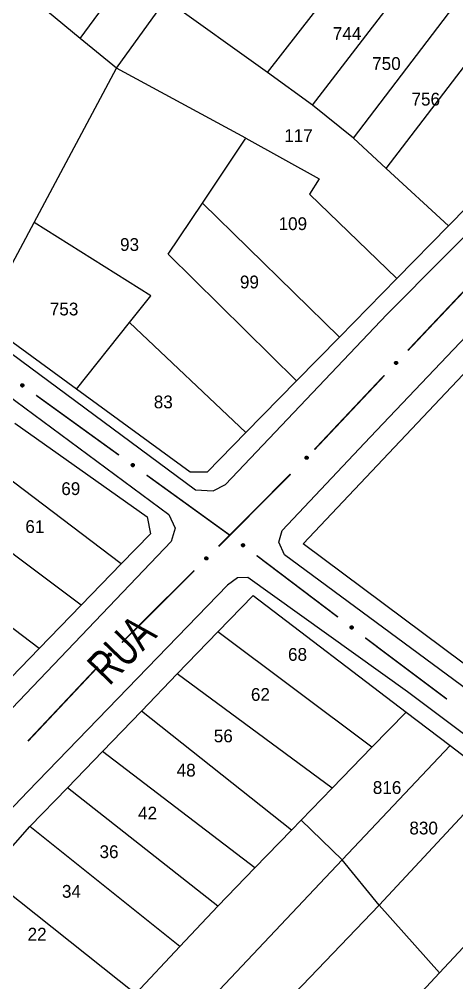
# Model space of a CAD drawing. Extents: x 199577 to 200882, y 4838726 to 4840156.
# Drawn here: x 200423.9 to 200475.3, y 4839062.1 to 4839175.2 of the extents above; entities that cross this region are included whole.
import ezdxf
from ezdxf.enums import TextEntityAlignment as Align

# ---------------------------------------------------------------- set-up
doc = ezdxf.new("R2010")
doc.units = 0
doc.header["$LTSCALE"] = 1.5
doc.header["$MEASUREMENT"] = 0
for name, color, linetype in [('CD_MALHA_LOTES', 7, 'CONTINUOUS'), ('RU-QUADRA', 210, 'CONTINUOUS'), ('SV-EIXO-RUA-PAV', 20, 'CONTINUOUS'), ('SV-RUA-PAVIM', 7, 'CONTINUOUS'), ('SV-TXT-RUA-PAV', 7, 'CONTINUOUS'), ('Th_NmrPorta', 1, 'CONTINUOUS')]:
    doc.layers.add(name, color=color, linetype=linetype)
doc.styles.add('ARIAL', font='ARIAL.SHX')

msp = doc.modelspace()

# ---------------------------------------------------------------- linework, layer by layer
at = {"layer": 'CD_MALHA_LOTES', "linetype": 'Continuous', "flags": 128}
for points in [[(200431.05, 4839172.95), (200451.33, 4839200.49)], [(200453.05, 4839168.98), (200467.74, 4839187.84)], [(200458.33, 4839165.11), (200472.7, 4839183.84)], [(200463.14, 4839161.26), (200477.43, 4839180.02)], [(200435.3, 4839169.46), (200441.09, 4839177.52)], [(200453.05, 4839168.98), (200441.09, 4839177.52)], [(200431.05, 4839172.95), (200427.19, 4839176.13)], [(200467, 4839157.7), (200481.54, 4839176.7)], [(200481.54, 4839176.7), (200491.59, 4839168.59), (200474.3, 4839150.97)], [(200435.3, 4839169.46), (200431.05, 4839172.95)], [(200425.62, 4839151.35), (200435.3, 4839169.46)], [(200450.48, 4839161.24), (200435.3, 4839169.46)], [(200458.33, 4839165.11), (200453.05, 4839168.98)], [(200463.14, 4839161.26), (200458.33, 4839165.11)], [(200445.4, 4839153.63), (200450.48, 4839161.24)], [(200450.48, 4839161.24), (200459.12, 4839156.47), (200457.96, 4839154.67), (200468.24, 4839144.78)], [(200467, 4839157.7), (200463.14, 4839161.26)], [(200474.3, 4839150.97), (200467, 4839157.7)], [(200457.22, 4839113.62), (200498.11, 4839156.87)], [(200456.44, 4839132.76), (200441.39, 4839147.62), (200445.4, 4839153.63)], [(200445.4, 4839153.63), (200461.49, 4839137.91)], [(200419.5, 4839139.9), (200425.62, 4839151.35)], [(200436.84, 4839139.6), (200439.35, 4839142.74), (200425.62, 4839151.35)], [(200474.3, 4839150.97), (200468.24, 4839144.78)], [(200468.24, 4839144.78), (200461.49, 4839137.91)], [(200430.6, 4839131.8), (200419.5, 4839139.9)], [(200430.6, 4839131.8), (200436.84, 4839139.6)], [(200436.84, 4839139.6), (200450.5, 4839126.7)], [(200461.49, 4839137.91), (200456.44, 4839132.76)], [(200450.5, 4839126.7), (200445.94, 4839122.05), (200443.96, 4839122.05), (200430.6, 4839131.8)], [(200456.44, 4839132.76), (200450.5, 4839126.7)], [(200423.37, 4839127.8), (200438.93, 4839116.78), (200439.31, 4839114.82), (200435.86, 4839111.27)], [(200435.86, 4839111.27), (200419.77, 4839123.46)], [(200431.14, 4839106.41), (200415.41, 4839118.2)], [(200485.42, 4839092.6), (200457.22, 4839113.62)], [(200426.21, 4839101.34), (200411, 4839112.89)], [(200435.86, 4839111.27), (200431.14, 4839106.41)], [(200447.23, 4839103.3), (200451.36, 4839107.57), (200469.32, 4839093.87)], [(200431.14, 4839106.41), (200426.21, 4839101.34)], [(200442.45, 4839098.35), (200447.23, 4839103.3)], [(200465.31, 4839089.75), (200447.23, 4839103.3)], [(200426.21, 4839101.34), (200418.54, 4839093.44)], [(200438.23, 4839093.98), (200442.45, 4839098.35)], [(200460.64, 4839084.94), (200442.45, 4839098.35)], [(200433.66, 4839089.25), (200438.23, 4839093.98)], [(200455.85, 4839080), (200438.23, 4839093.98)], [(200465.31, 4839089.75), (200469.32, 4839093.87)], [(200469.32, 4839093.87), (200474.48, 4839089.94)], [(200461.82, 4839076.52), (200474.48, 4839089.94)], [(200474.48, 4839089.94), (200479.81, 4839085.87)], [(200429.54, 4839085), (200433.66, 4839089.25)], [(200451.56, 4839075.58), (200433.66, 4839089.25)], [(200460.64, 4839084.94), (200465.31, 4839089.75)], [(200466.16, 4839071.21), (200479.81, 4839085.87)], [(200425.13, 4839080.44), (200429.54, 4839085)], [(200447.2, 4839071.09), (200429.54, 4839085)], [(200456.98, 4839081.17), (200460.64, 4839084.94)], [(200456.98, 4839081.17), (200455.85, 4839080)], [(200461.82, 4839076.52), (200456.98, 4839081.17)], [(200420.04, 4839074.68), (200425.13, 4839080.44)], [(200442.76, 4839066.36), (200425.13, 4839080.44)], [(200455.85, 4839080), (200451.56, 4839075.58)], [(200488.32, 4839079.38), (200473.23, 4839063.25)], [(200428.42, 4839041.14), (200461.82, 4839076.52)], [(200466.16, 4839071.21), (200461.82, 4839076.52)], [(200451.56, 4839075.58), (200447.2, 4839071.09)], [(200437.53, 4839060.79), (200420.04, 4839074.68)], [(200433.68, 4839037.31), (200466.16, 4839071.21)], [(200447.2, 4839071.09), (200442.76, 4839066.36)], [(200473.23, 4839063.25), (200466.16, 4839071.21)], [(200437.53, 4839060.79), (200442.76, 4839066.36)], [(200442.86, 4839030.62), (200473.23, 4839063.25)]]:
    msp.add_lwpolyline(points, dxfattribs=at)
at = {"layer": 'RU-QUADRA', "linetype": 'Continuous', "flags": 128}
for points in [[(200481.54, 4839176.7), (200491.59, 4839168.59), (200474.3, 4839150.97), (200468.24, 4839144.78), (200461.49, 4839137.91), (200456.44, 4839132.76), (200450.5, 4839126.7), (200445.94, 4839122.05), (200443.96, 4839122.05), (200430.6, 4839131.8), (200419.5, 4839139.9), (200397.7, 4839155.75), (200393.8, 4839158.58), (200374.93, 4839172.28), (200370.67, 4839175.45)], [(200485.42, 4839092.6), (200457.22, 4839113.62), (200498.11, 4839156.87)], [(200423.37, 4839127.8), (200438.93, 4839116.78), (200439.31, 4839114.82), (200435.86, 4839111.27), (200431.14, 4839106.41), (200426.21, 4839101.34), (200418.54, 4839093.44)], [(200493.61, 4839031.19), (200472.96, 4839008.43), (200468.82, 4839011.69), (200462.72, 4839016.22), (200457.08, 4839019.93), (200442.86, 4839030.62), (200433.68, 4839037.31), (200428.42, 4839041.14), (200422.87, 4839045.18), (200419.16, 4839047.88), (200415.37, 4839050.64), (200405.26, 4839057.99), (200414.6, 4839068.52), (200420.04, 4839074.68), (200425.13, 4839080.44), (200429.54, 4839085), (200433.66, 4839089.25), (200438.23, 4839093.98), (200442.45, 4839098.35), (200447.23, 4839103.3), (200451.36, 4839107.57), (200469.32, 4839093.87), (200474.48, 4839089.94), (200479.81, 4839085.87)]]:
    msp.add_lwpolyline(points, dxfattribs=at)
at = {"layer": 'SV-EIXO-RUA-PAV', "const_width": 0.18}
for points in [[(200472.06, 4839139.01), (200477.773106, 4839145.043272)], [(200469.527653, 4839136.324764), (200471.58593, 4839138.507308)], [(200471.58593, 4839138.507308), (200472.06, 4839139.01)], [(200458.55018, 4839124.684528), (200466.783285, 4839133.414705)], [(200425.873801, 4839131.067875), (200435.602413, 4839124.042628)], [(200438.845058, 4839121.700565), (200448.572791, 4839114.6741)], [(200448.62, 4839114.64), (200455.755629, 4839121.823042)], [(200447.999551, 4839114.022854), (200448.62, 4839114.64)], [(200447.29056, 4839113.317636), (200447.999551, 4839114.022854)], [(200451.762957, 4839112.261067), (200461.331131, 4839105.018828)], [(200435.946702, 4839102.034158), (200444.454596, 4839110.496767)], [(200464.520523, 4839102.604748), (200466.115219, 4839101.397708)], [(200466.115219, 4839101.397708), (200466.35, 4839101.22)], [(200466.35, 4839101.22), (200474.114438, 4839095.396672)], [(200424.901143, 4839090.460472), (200433.126645, 4839099.197812)]]:
    msp.add_lwpolyline(points, dxfattribs=at)
at = {"layer": 'SV-EIXO-RUA-PAV'}
for points in [[(200467.976806, 4839134.84073), (200467.974681, 4839134.889592), (200467.982846, 4839134.932022), (200467.999842, 4839134.965449), (200468.022563, 4839134.991073), (200468.04876, 4839135.014669), (200468.080421, 4839135.032631), (200468.119977, 4839135.044783), (200468.168978, 4839135.047259), (200468.211893, 4839135.036038), (200468.245556, 4839135.021128), (200468.273639, 4839134.998975), (200468.296135, 4839134.973141), (200468.313705, 4839134.939637), (200468.325629, 4839134.89943), (200468.326926, 4839134.850098), (200468.318636, 4839134.808557), (200468.301348, 4839134.776655), (200468.278897, 4839134.748564), (200468.251863, 4839134.724795), (200468.220682, 4839134.707342), (200468.180179, 4839134.69541), (200468.131471, 4839134.694775), (200468.089944, 4839134.70257), (200468.057808, 4839134.719406), (200468.03065, 4839134.742131), (200468.006664, 4839134.768119), (200467.987283, 4839134.799194), (200467.976806, 4839134.84073)], [(200424.198387, 4839132.409837), (200424.246537, 4839132.418418), (200424.289674, 4839132.415948), (200424.325059, 4839132.403532), (200424.353467, 4839132.384407), (200424.380327, 4839132.361568), (200424.402326, 4839132.332566), (200424.419613, 4839132.29497), (200424.428561, 4839132.246729), (200424.423126, 4839132.202706), (200424.412809, 4839132.167363), (200424.394572, 4839132.136593), (200424.371948, 4839132.110872), (200424.341067, 4839132.089016), (200424.302796, 4839132.071869), (200424.254071, 4839132.064046), (200424.211797, 4839132.066758), (200424.177886, 4839132.079666), (200424.147067, 4839132.098196), (200424.119925, 4839132.121842), (200424.098494, 4839132.150435), (200424.081299, 4839132.188999), (200424.074215, 4839132.237194), (200424.076439, 4839132.279387), (200424.088867, 4839132.313471), (200424.107793, 4839132.343401), (200424.130373, 4839132.37062), (200424.158605, 4839132.393948), (200424.198387, 4839132.409837)], [(200457.471337, 4839123.700996), (200457.469212, 4839123.749858), (200457.477377, 4839123.792287), (200457.494373, 4839123.825715), (200457.517094, 4839123.851338), (200457.543291, 4839123.874934), (200457.574952, 4839123.892896), (200457.614508, 4839123.905049), (200457.663508, 4839123.907524), (200457.706423, 4839123.896303), (200457.740087, 4839123.881394), (200457.76817, 4839123.85924), (200457.790665, 4839123.833407), (200457.808236, 4839123.799902), (200457.82016, 4839123.759696), (200457.821457, 4839123.710364), (200457.813166, 4839123.668822), (200457.795878, 4839123.636921), (200457.773428, 4839123.60883), (200457.746394, 4839123.585061), (200457.715213, 4839123.567608), (200457.67471, 4839123.555675), (200457.626002, 4839123.55504), (200457.584475, 4839123.562836), (200457.552339, 4839123.579672), (200457.525181, 4839123.602397), (200457.501195, 4839123.628385), (200457.481814, 4839123.659459), (200457.471337, 4839123.700996)], [(200437.171752, 4839123.045009), (200437.219921, 4839123.053477), (200437.263052, 4839123.050905), (200437.298409, 4839123.038406), (200437.326772, 4839123.019214), (200437.353577, 4839122.996312), (200437.375508, 4839122.967259), (200437.392707, 4839122.929622), (200437.401541, 4839122.881361), (200437.396002, 4839122.83735), (200437.385603, 4839122.802032), (200437.367294, 4839122.771304), (200437.344609, 4839122.745637), (200437.313677, 4839122.723854), (200437.275365, 4839122.706797), (200437.226622, 4839122.699089), (200437.184354, 4839122.7019), (200437.150474, 4839122.714888), (200437.119699, 4839122.73349), (200437.092613, 4839122.7572), (200437.071249, 4839122.785843), (200437.054145, 4839122.824448), (200437.047174, 4839122.872658), (200437.049497, 4839122.914847), (200437.062006, 4839122.948901), (200437.081002, 4839122.978787), (200437.103646, 4839123.005952), (200437.131933, 4839123.029214), (200437.171752, 4839123.045009)], [(200450.120133, 4839113.642594), (200450.16848, 4839113.649983), (200450.211543, 4839113.646447), (200450.246611, 4839113.63316), (200450.274538, 4839113.613339), (200450.300825, 4839113.589843), (200450.322101, 4839113.560307), (200450.338453, 4839113.522294), (200450.346206, 4839113.473848), (200450.339684, 4839113.429972), (200450.328498, 4839113.394895), (200450.309506, 4839113.364584), (200450.286253, 4839113.339431), (200450.254842, 4839113.318345), (200450.216158, 4839113.302149), (200450.167254, 4839113.295533), (200450.12506, 4839113.299289), (200450.091479, 4839113.313031), (200450.061127, 4839113.332317), (200450.034578, 4839113.356626), (200450.01386, 4839113.385739), (200449.997624, 4839113.424717), (200449.991733, 4839113.473072), (200449.994999, 4839113.515198), (200450.008266, 4839113.548964), (200450.027926, 4839113.578417), (200450.051171, 4839113.605069), (200450.079971, 4839113.627692), (200450.120133, 4839113.642594)], [(200445.693079, 4839111.883922), (200445.692516, 4839111.932827), (200445.702033, 4839111.974974), (200445.720089, 4839112.007841), (200445.743617, 4839112.032725), (200445.770555, 4839112.055472), (200445.802774, 4839112.072413), (200445.842698, 4839112.083295), (200445.891752, 4839112.084204), (200445.934287, 4839112.071617), (200445.967457, 4839112.055639), (200445.994817, 4839112.032599), (200446.016476, 4839112.00606), (200446.032967, 4839111.972012), (200446.0436, 4839111.931445), (200446.043319, 4839111.882096), (200446.033706, 4839111.840841), (200446.015407, 4839111.809508), (200445.99207, 4839111.782149), (200445.96429, 4839111.759256), (200445.932568, 4839111.742808), (200445.891704, 4839111.732176), (200445.843001, 4839111.733098), (200445.801744, 4839111.742217), (200445.770163, 4839111.760071), (200445.743744, 4839111.783653), (200445.720601, 4839111.810394), (200445.702223, 4839111.842072), (200445.693079, 4839111.883922)], [(200462.8777, 4839103.986274), (200462.926047, 4839103.993663), (200462.969109, 4839103.990127), (200463.004177, 4839103.976841), (200463.032104, 4839103.95702), (200463.058391, 4839103.933523), (200463.079667, 4839103.903987), (200463.09602, 4839103.865975), (200463.103772, 4839103.817528), (200463.097251, 4839103.773653), (200463.086064, 4839103.738576), (200463.067072, 4839103.708265), (200463.043819, 4839103.683111), (200463.012408, 4839103.662025), (200462.973724, 4839103.64583), (200462.92482, 4839103.639213), (200462.882627, 4839103.642969), (200462.849045, 4839103.656711), (200462.818694, 4839103.675997), (200462.792144, 4839103.700307), (200462.771427, 4839103.72942), (200462.75519, 4839103.768398), (200462.749299, 4839103.816753), (200462.752565, 4839103.858879), (200462.765832, 4839103.892644), (200462.785492, 4839103.922098), (200462.808738, 4839103.94875), (200462.837538, 4839103.971373), (200462.8777, 4839103.986274)], [(200434.349221, 4839100.600443), (200434.348658, 4839100.649349), (200434.358175, 4839100.691495), (200434.376231, 4839100.724363), (200434.399759, 4839100.749247), (200434.426697, 4839100.771993), (200434.458916, 4839100.788935), (200434.49884, 4839100.799817), (200434.547894, 4839100.800725), (200434.590429, 4839100.788138), (200434.623599, 4839100.772161), (200434.650959, 4839100.749121), (200434.672618, 4839100.722582), (200434.689109, 4839100.688533), (200434.699742, 4839100.647966), (200434.699461, 4839100.598618), (200434.689848, 4839100.557362), (200434.671549, 4839100.52603), (200434.648212, 4839100.49867), (200434.620432, 4839100.475778), (200434.58871, 4839100.45933), (200434.547846, 4839100.448698), (200434.499143, 4839100.44962), (200434.457886, 4839100.458739), (200434.426305, 4839100.476593), (200434.399886, 4839100.500174), (200434.376743, 4839100.526915), (200434.358365, 4839100.558593), (200434.349221, 4839100.600443)]]:
    msp.add_lwpolyline(points, close=True, dxfattribs=at)
for points in [[(200467.974681, 4839134.889592), (200468.080421, 4839135.032631)], [(200467.97673, 4839134.867393), (200468.095432, 4839135.033038)], [(200467.976806, 4839134.84073), (200468.119977, 4839135.044783)], [(200467.98393, 4839134.81934), (200468.143428, 4839135.042166)], [(200467.987283, 4839134.799194), (200468.168978, 4839135.047259)], [(200468.000322, 4839134.787001), (200468.18697, 4839135.038616)], [(200468.006664, 4839134.768119), (200468.211893, 4839135.036038)], [(200467.979231, 4839134.913799), (200468.059235, 4839135.016532)], [(200467.982846, 4839134.932022), (200468.04876, 4839135.014669)], [(200468.020459, 4839134.758632), (200468.224014, 4839135.026187)], [(200468.03065, 4839134.742131), (200468.245556, 4839135.021128)], [(200468.046326, 4839134.732363), (200468.260292, 4839135.00698)], [(200468.057808, 4839134.719406), (200468.273639, 4839134.998975)], [(200468.076817, 4839134.712985), (200468.283181, 4839134.983518)], [(200468.089944, 4839134.70257), (200468.296135, 4839134.973141)], [(200468.112926, 4839134.699564), (200468.302438, 4839134.952228)], [(200468.131471, 4839134.694775), (200468.313705, 4839134.939637)], [(200468.157347, 4839134.698935), (200468.317951, 4839134.916968)], [(200468.180179, 4839134.69541), (200468.325629, 4839134.89943)], [(200468.202478, 4839134.707015), (200468.321293, 4839134.868802)], [(200468.220682, 4839134.707342), (200468.326926, 4839134.850098)], [(200468.238788, 4839134.719662), (200468.318735, 4839134.824324)], [(200468.251863, 4839134.724795), (200468.318636, 4839134.808557)], [(200424.074215, 4839132.237194), (200424.341067, 4839132.089016)], [(200424.076439, 4839132.279387), (200424.371948, 4839132.110872)], [(200424.076505, 4839132.25621), (200424.352055, 4839132.101852)], [(200424.081299, 4839132.188999), (200424.302796, 4839132.071869)], [(200424.081768, 4839132.212098), (200424.319161, 4839132.081804)], [(200424.085022, 4839132.293779), (200424.380517, 4839132.125086)], [(200424.088867, 4839132.313471), (200424.394572, 4839132.136593)], [(200424.095757, 4839132.168435), (200424.271863, 4839132.072109)], [(200424.098494, 4839132.150435), (200424.254071, 4839132.064046)], [(200424.100188, 4839132.326569), (200424.400738, 4839132.150882)], [(200424.107793, 4839132.343401), (200424.412809, 4839132.167363)], [(200424.113105, 4839132.134122), (200424.227438, 4839132.06875)], [(200424.119925, 4839132.121842), (200424.211797, 4839132.066758)], [(200424.122798, 4839132.35569), (200424.414969, 4839132.189386)], [(200424.130373, 4839132.37062), (200424.423126, 4839132.202706)], [(200424.148248, 4839132.379408), (200424.422378, 4839132.227751)], [(200424.158605, 4839132.393948), (200424.428561, 4839132.246729)], [(200424.178129, 4839132.399941), (200424.420127, 4839132.271379)], [(200424.198387, 4839132.409837), (200424.419613, 4839132.29497)], [(200424.224804, 4839132.413446), (200424.404719, 4839132.317742)], [(200424.246537, 4839132.418418), (200424.402326, 4839132.332566)], [(200424.271133, 4839132.417116), (200424.383562, 4839132.351433)], [(200424.289674, 4839132.415948), (200424.380327, 4839132.361568)], [(200457.469212, 4839123.749858), (200457.574952, 4839123.892896)], [(200457.471261, 4839123.727658), (200457.589962, 4839123.893303)], [(200457.471337, 4839123.700996), (200457.614508, 4839123.905049)], [(200457.473762, 4839123.774065), (200457.553765, 4839123.876798)], [(200457.477377, 4839123.792287), (200457.543291, 4839123.874934)], [(200457.47846, 4839123.679605), (200457.637959, 4839123.902432)], [(200457.481814, 4839123.659459), (200457.663508, 4839123.907524)], [(200457.494852, 4839123.647266), (200457.6815, 4839123.898881)], [(200457.501195, 4839123.628385), (200457.706423, 4839123.896303)], [(200457.514989, 4839123.618898), (200457.718545, 4839123.886453)], [(200457.525181, 4839123.602397), (200457.740087, 4839123.881394)], [(200457.540856, 4839123.592628), (200457.754823, 4839123.867245)], [(200457.552339, 4839123.579672), (200457.76817, 4839123.85924)], [(200457.571348, 4839123.573251), (200457.777712, 4839123.843784)], [(200457.584475, 4839123.562836), (200457.790665, 4839123.833407)], [(200457.607456, 4839123.55983), (200457.796969, 4839123.812494)], [(200457.626002, 4839123.55504), (200457.808236, 4839123.799902)], [(200457.651877, 4839123.559201), (200457.812481, 4839123.777233)], [(200457.67471, 4839123.555675), (200457.82016, 4839123.759696)], [(200457.697009, 4839123.56728), (200457.815823, 4839123.729067)], [(200437.047174, 4839122.872658), (200437.313677, 4839122.723854)], [(200437.049497, 4839122.914847), (200437.344609, 4839122.745637)], [(200437.049508, 4839122.89167), (200437.324695, 4839122.736664)], [(200437.054145, 4839122.824448), (200437.275365, 4839122.706797)], [(200437.054668, 4839122.847545), (200437.291754, 4839122.716693)], [(200437.058114, 4839122.929218), (200437.353211, 4839122.759831)], [(200437.062006, 4839122.948901), (200437.367294, 4839122.771304)], [(200437.068554, 4839122.80385), (200437.244433, 4839122.707109)], [(200437.071249, 4839122.785843), (200437.226622, 4839122.699089)], [(200437.073357, 4839122.961973), (200437.373493, 4839122.785579)], [(200437.081002, 4839122.978787), (200437.385603, 4839122.802032)], [(200437.085821, 4839122.769495), (200437.200001, 4839122.703854)], [(200437.092613, 4839122.7572), (200437.184354, 4839122.7019)], [(200437.096036, 4839122.99104), (200437.387814, 4839122.824049)], [(200437.103646, 4839123.005952), (200437.396002, 4839122.83735)], [(200437.121541, 4839123.014699), (200437.395314, 4839122.862397)], [(200437.131933, 4839123.029214), (200437.401541, 4839122.881361)], [(200437.151471, 4839123.035161), (200437.393166, 4839122.90603)], [(200437.171752, 4839123.045009), (200437.392707, 4839122.929622)], [(200437.198177, 4839123.048556), (200437.377866, 4839122.952429)], [(200437.219921, 4839123.053477), (200437.375508, 4839122.967259)], [(200437.244515, 4839123.052117), (200437.356789, 4839122.986169)], [(200437.263052, 4839123.050905), (200437.353577, 4839122.996312)], [(200457.715213, 4839123.567608), (200457.821457, 4839123.710364)], [(200457.733319, 4839123.579928), (200457.813266, 4839123.68459)], [(200457.746394, 4839123.585061), (200457.813166, 4839123.668822)], [(200450.008266, 4839113.548964), (200450.309506, 4839113.364584)], [(200450.019907, 4839113.561779), (200450.316023, 4839113.378717)], [(200450.027926, 4839113.578417), (200450.328498, 4839113.394895)], [(200450.04323, 4839113.590331), (200450.331201, 4839113.416857)], [(200450.051171, 4839113.605069), (200450.339684, 4839113.429972)], [(200450.069257, 4839113.613413), (200450.339556, 4839113.455028)], [(200450.079971, 4839113.627692), (200450.346206, 4839113.473848)], [(200450.099637, 4839113.633202), (200450.338384, 4839113.498698)], [(200450.120133, 4839113.642594), (200450.338453, 4839113.522294)], [(200450.146632, 4839113.645548), (200450.324126, 4839113.545428)], [(200450.16848, 4839113.649983), (200450.322101, 4839113.560307)], [(200450.193037, 4839113.648073), (200450.303809, 4839113.579631)], [(200450.211543, 4839113.646447), (200450.300825, 4839113.589843)], [(200449.991733, 4839113.473072), (200450.254842, 4839113.318345)], [(200449.994492, 4839113.492026), (200450.266143, 4839113.330906)], [(200449.994999, 4839113.515198), (200450.286253, 4839113.339431)], [(200449.997624, 4839113.424717), (200450.216158, 4839113.302149)], [(200449.998663, 4839113.447797), (200450.232764, 4839113.311676)], [(200450.003935, 4839113.529373), (200450.29517, 4839113.353429)], [(200450.011569, 4839113.403802), (200450.18524, 4839113.303153)], [(200450.01386, 4839113.385739), (200450.167254, 4839113.295533)], [(200450.028063, 4839113.36907), (200450.140746, 4839113.300893)], [(200450.034578, 4839113.356626), (200450.12506, 4839113.299289)], [(200445.692516, 4839111.932827), (200445.802774, 4839112.072413)], [(200445.693079, 4839111.883922), (200445.842698, 4839112.083295)], [(200445.693855, 4839111.910573), (200445.81779, 4839112.07234)], [(200445.697838, 4839111.956876), (200445.781084, 4839112.057)], [(200445.699515, 4839111.862315), (200445.866053, 4839112.07993)], [(200445.702033, 4839111.974974), (200445.770555, 4839112.055472)], [(200445.702223, 4839111.842072), (200445.891752, 4839112.084204)], [(200445.714866, 4839111.829468), (200445.909459, 4839112.07499)], [(200445.720601, 4839111.810394), (200445.934287, 4839112.071617)], [(200445.734086, 4839111.800471), (200445.946088, 4839112.061384)], [(200445.743744, 4839111.783653), (200445.967457, 4839112.055639)], [(200445.7591, 4839111.773388), (200445.981733, 4839112.041027)], [(200445.770163, 4839111.760071), (200445.994817, 4839112.032599)], [(200445.788956, 4839111.753046), (200446.003861, 4839112.016846)], [(200445.801744, 4839111.742217), (200446.016476, 4839112.00606)], [(200445.824618, 4839111.738478), (200446.022108, 4839111.984957)], [(200445.843001, 4839111.733098), (200446.032967, 4839111.972012)], [(200445.868996, 4839111.73643), (200446.036486, 4839111.949218)], [(200445.891704, 4839111.732176), (200446.0436, 4839111.931445)], [(200445.914362, 4839111.743063), (200446.038287, 4839111.90097)], [(200445.932568, 4839111.742808), (200446.043319, 4839111.882096)], [(200445.951058, 4839111.754543), (200446.034309, 4839111.856597)], [(200445.96429, 4839111.759256), (200446.033706, 4839111.840841)], [(200462.749299, 4839103.816753), (200463.012408, 4839103.662025)], [(200462.752058, 4839103.835707), (200463.023709, 4839103.674586)], [(200462.752565, 4839103.858879), (200463.043819, 4839103.683111)], [(200462.75519, 4839103.768398), (200462.973724, 4839103.64583)], [(200462.75623, 4839103.791478), (200462.99033, 4839103.655357)], [(200462.761501, 4839103.873054), (200463.052737, 4839103.69711)], [(200462.765832, 4839103.892644), (200463.067072, 4839103.708265)], [(200462.769135, 4839103.747483), (200462.942806, 4839103.646833)], [(200462.771427, 4839103.72942), (200462.92482, 4839103.639213)], [(200462.777473, 4839103.905459), (200463.073589, 4839103.722398)], [(200462.785492, 4839103.922098), (200463.086064, 4839103.738576)], [(200462.785629, 4839103.712751), (200462.898313, 4839103.644573)], [(200462.792144, 4839103.700307), (200462.882627, 4839103.642969)], [(200462.800796, 4839103.934012), (200463.088767, 4839103.760538)], [(200462.808738, 4839103.94875), (200463.097251, 4839103.773653)], [(200462.826824, 4839103.957094), (200463.097122, 4839103.798708)], [(200462.837538, 4839103.971373), (200463.103772, 4839103.817528)], [(200462.857204, 4839103.976882), (200463.09595, 4839103.842379)], [(200462.8777, 4839103.986274), (200463.09602, 4839103.865975)], [(200462.904198, 4839103.989229), (200463.081692, 4839103.889109)], [(200462.926047, 4839103.993663), (200463.079667, 4839103.903987)], [(200462.950603, 4839103.991754), (200463.061375, 4839103.923312)], [(200462.969109, 4839103.990127), (200463.058391, 4839103.933523)], [(200434.348658, 4839100.649349), (200434.458916, 4839100.788935)], [(200434.349221, 4839100.600443), (200434.49884, 4839100.799817)], [(200434.349997, 4839100.627095), (200434.473931, 4839100.788862)], [(200434.35398, 4839100.673398), (200434.437226, 4839100.773522)], [(200434.355657, 4839100.578836), (200434.522195, 4839100.796452)], [(200434.358175, 4839100.691495), (200434.426697, 4839100.771993)], [(200434.358365, 4839100.558593), (200434.547894, 4839100.800725)], [(200434.371008, 4839100.54599), (200434.565601, 4839100.791512)], [(200434.376743, 4839100.526915), (200434.590429, 4839100.788138)], [(200434.390227, 4839100.516993), (200434.602229, 4839100.777906)], [(200434.399886, 4839100.500174), (200434.623599, 4839100.772161)], [(200434.415242, 4839100.48991), (200434.637875, 4839100.757548)], [(200434.426305, 4839100.476593), (200434.650959, 4839100.749121)], [(200434.445098, 4839100.469568), (200434.660003, 4839100.733368)], [(200434.457886, 4839100.458739), (200434.672618, 4839100.722582)], [(200434.48076, 4839100.455), (200434.67825, 4839100.701478)], [(200434.499143, 4839100.44962), (200434.689109, 4839100.688533)], [(200434.525138, 4839100.452951), (200434.692628, 4839100.66574)], [(200434.547846, 4839100.448698), (200434.699742, 4839100.647966)], [(200434.570504, 4839100.459584), (200434.694429, 4839100.617492)], [(200434.58871, 4839100.45933), (200434.699461, 4839100.598618)], [(200434.6072, 4839100.471065), (200434.690451, 4839100.573119)], [(200434.620432, 4839100.475778), (200434.689848, 4839100.557362)]]:
    msp.add_lwpolyline(points, dxfattribs=at)
at = {"layer": 'SV-RUA-PAVIM', "linetype": 'Continuous'}
for points in [[(200346.53, 4839195.2, 5.17), (200346.13, 4839194.64, 5.18), (200345.88, 4839193.31, 5.18), (200346.07, 4839191.98, 5.03), (200377.95, 4839168.73, 4.68), (200410.98, 4839144.8, 4.4), (200444.59, 4839119.96, 4.06), (200446.65, 4839119.84, 4.07), (200448.11, 4839120.58, 4.08), (200467.06, 4839140.56, 4.15), (200494.41, 4839168.05, 5.24), (200461.85, 4839194.42, 5.24), (200461.12, 4839195, 5.33), (200444.9, 4839206.77, 5.33), (200424.04, 4839222.15, 5.34), (200395.55, 4839242.49, 6.08), (200392.72, 4839244.43, 6.08), (200391.78, 4839244.64, 6.08), (200390.86, 4839244.53, 6.08), (200389.82, 4839243.49, 6.08)], [(200377.61, 4839073.66, 3.41), (200352.52, 4839092.1, 3.41), (200295.57, 4839133.46, 4.29), (200294.92, 4839135.25, 4.29), (200295, 4839137.04, 4.3), (200313.9, 4839158.71, 4.55), (200340.01, 4839188.72, 4.73), (200341.59, 4839189.29, 4.73), (200343.45, 4839189.08, 4.77), (200374.39, 4839166.36, 4.68), (200417.12, 4839135.06, 4.13), (200441.46, 4839117.06, 4.12), (200442.21, 4839115.48, 4.13), (200441.73, 4839113.89, 4.05), (200411.64, 4839082.41, 3.56), (200394.46, 4839064.35, 3.73), (200392.62, 4839063.71, 3.74), (200390.78, 4839064.04, 3.62)], [(200460.32, 4839013.1, 3.27), (200469.6, 4839007.02, 3.25), (200471.1, 4839006.69, 3.32), (200472.76, 4839007.3, 3.33), (200518.38, 4839056.51, 3.78), (200518.38, 4839058.21, 3.78), (200516.83, 4839060.92, 3.78), (200497.57, 4839075.2, 3.72), (200469.47, 4839096.27, 3.72), (200450.75, 4839109.69, 3.95), (200449.52, 4839109.63, 3.95), (200448.34, 4839108.78, 3.95), (200424.88, 4839084.54, 3.77), (200401.32, 4839059.86, 3.51), (200401, 4839057.78, 3.51), (200402.61, 4839055.13, 3.44), (200424.04, 4839039.63, 3.34), (200442.72, 4839026.04, 3.4)]]:
    msp.add_polyline3d(points, close=True, dxfattribs=at)
msp.add_polyline3d([(200590.51, 4839015.02, 4.61), (200588.1, 4839015.25, 4.62), (200581.23, 4839019.46, 4.24), (200563.12, 4839032.65, 3.89), (200549.52, 4839042.45, 3.74), (200508.41, 4839072.6, 3.81), (200508.21, 4839073.28, 3.81), (200508.51, 4839074.3, 3.81), (200544.97, 4839109.46, 4.02), (200541.28, 4839112.52, 3.84), (200506.06, 4839076.26, 3.63), (200505.28, 4839075.97, 3.64), (200504.25, 4839076.13, 3.63), (200487.33, 4839088.5, 3.66), (200455.04, 4839112.35, 3.79), (200454.39, 4839113.81, 3.83), (200454.76, 4839115.21, 3.86), (200465.11, 4839126.15, 4.08), (200522.32, 4839186.35, 5.21), (200523.43, 4839186.79, 5.24), (200524.78, 4839186.73, 5.25), (200563.52, 4839150.08, 5.12), (200576.39, 4839137.22, 5.08), (200619.84, 4839092.86, 5.33)], dxfattribs=at)

# ---------------------------------------------------------------- texts
at = {"layer": 'SV-TXT-RUA-PAV', "style": 'ARIAL', "width": 0.7}
msp.add_text('RUA', height=4, rotation=46, dxfattribs=at).set_placement((200434.46, 4839096.88))
at = {"layer": 'Th_NmrPorta', "color": 1}
for s, p in [('744', (200460.719992, 4839173.534523)), ('750', (200465.339992, 4839170.014523)), ('756', (200469.959992, 4839165.834523)), ('117', (200455.007344, 4839161.552985)), ('109', (200454.347344, 4839151.212985)), ('93', (200435.726739, 4839148.767818)), ('99', (200449.806739, 4839144.367818)), ('753', (200427.481178, 4839141.195142)), ('83', (200439.686739, 4839130.287818)), ('69', (200428.82577, 4839120.106651)), ('61', (200424.60577, 4839115.656651)), ('68', (200455.456034, 4839100.647811)), ('62', (200451.096034, 4839095.947811)), ('56', (200446.736034, 4839091.077811)), ('48', (200442.376034, 4839087.057811)), ('816', (200465.412437, 4839085.019993)), ('42', (200437.846034, 4839082.017811)), ('830', (200469.710305, 4839080.264517)), ('36', (200433.316034, 4839077.487811)), ('34', (200428.901219, 4839072.83321)), ('22', (200424.871219, 4839067.80321))]:
    msp.add_text(s, height=1.5, dxfattribs=at).set_placement(p, align=Align.MIDDLE_LEFT)

doc.saveas('drawing.dxf')
